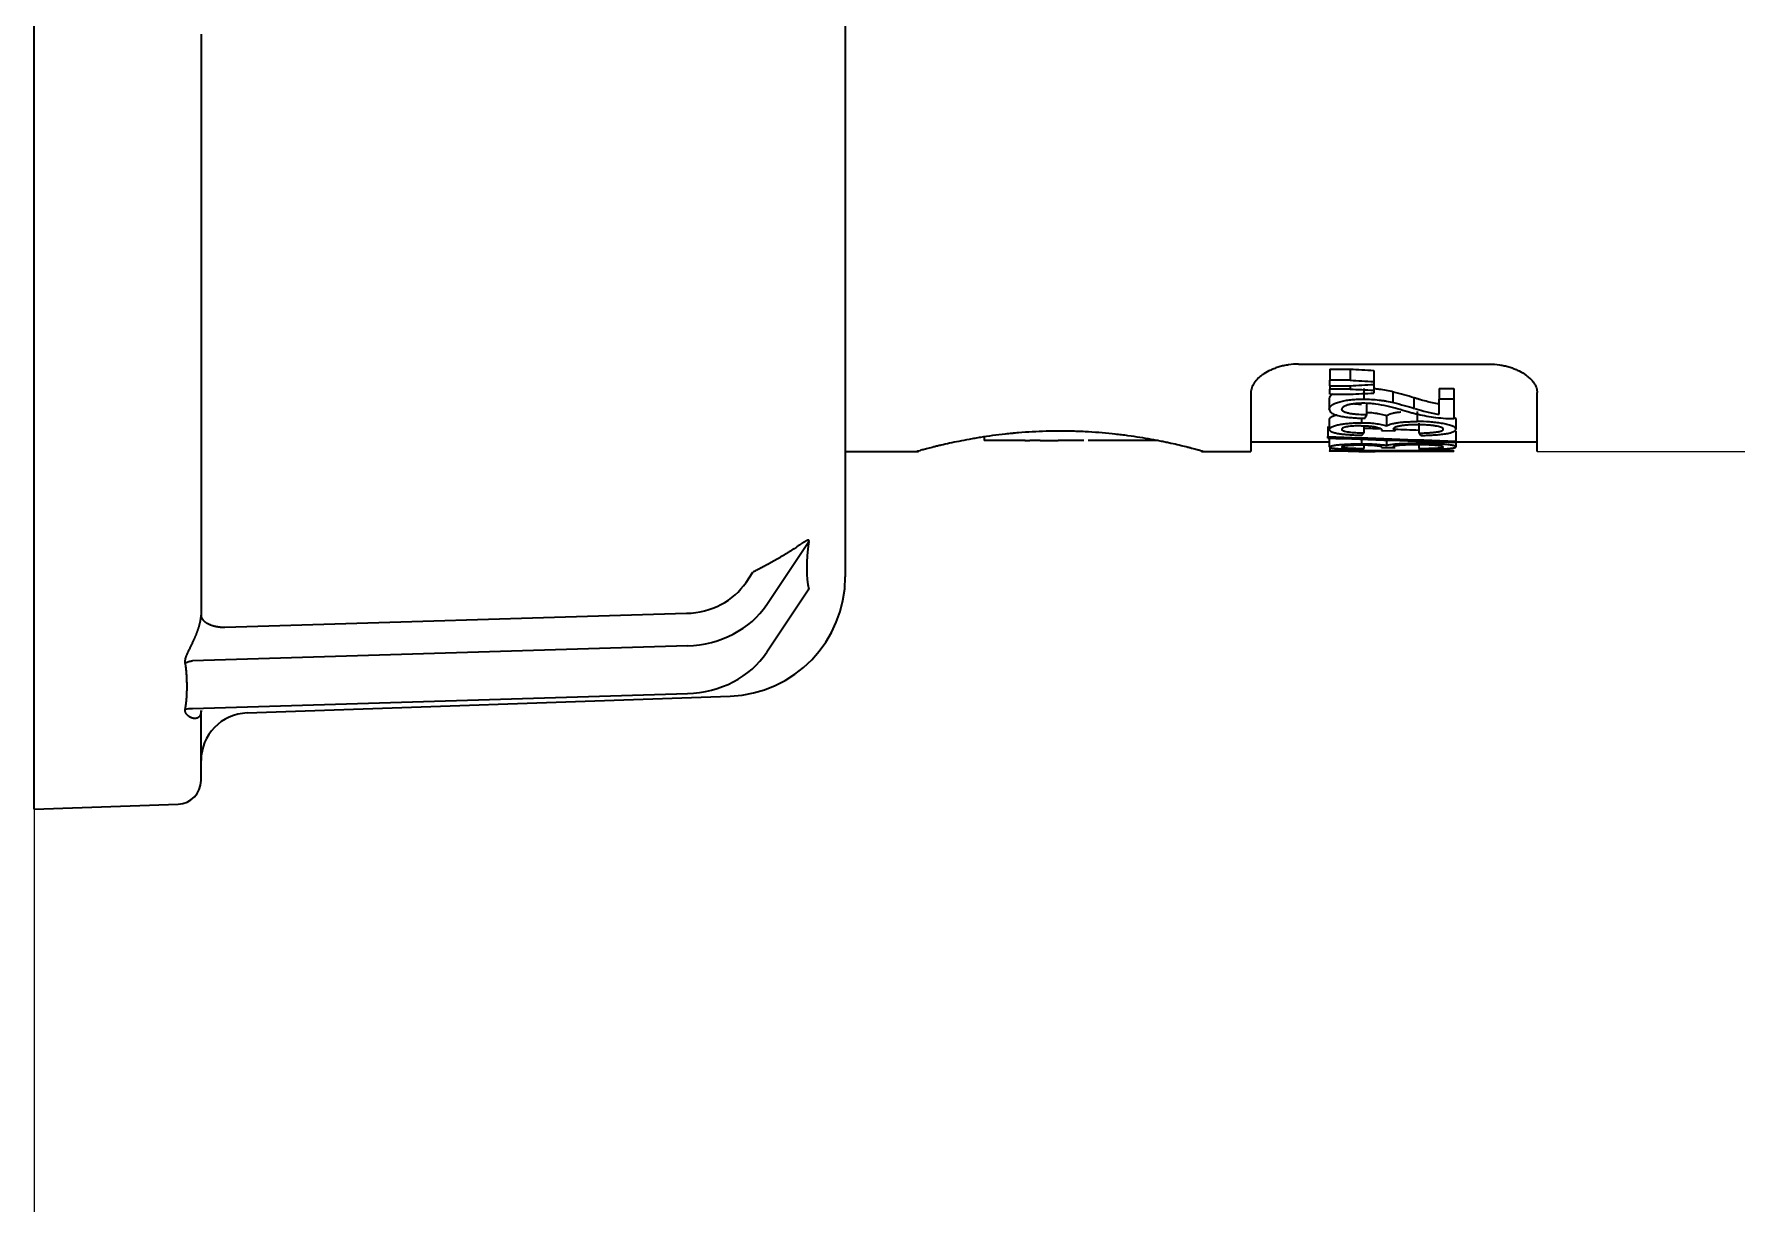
# Model space of a CAD drawing. Extents: x 6327 to 10269, y -393 to 3204.
# Drawn here: x 9429.32 to 9465.01, y 1323.5 to 1348.03 of the extents above; entities that cross this region are included whole.
import ezdxf

# ---------------------------------------------------------------- set-up
doc = ezdxf.new("R2010")
doc.units = 0
doc.header["$LTSCALE"] = 5
doc.layers.get('0').update_dxf_attribs({"linetype": 'CONTINUOUS', "lineweight": 0})
doc.layers.add('1', color=7, linetype='CONTINUOUS', true_color=0xffffff)

msp = doc.modelspace()

# ---------------------------------------------------------------- linework, layer by layer
at = {"color": 4}
msp.add_line((9429.323, 1400.026), (9429.323, 1300.026), dxfattribs=at)
msp.add_line((9460.823, 1339.276), (9476.723, 1339.276))
at = {"layer": '1', "color": 7, "linetype": 'Continuous', "lineweight": 35}
for p, q in [((9429.323, 1331.776), (9429.323, 1368.276)), ((9446.323, 1363.406), (9446.323, 1336.647)), ((9432.823, 1348.026), (9432.823, 1335.844)), ((9455.823, 1341.106), (9459.823, 1341.106)), ((9456.475, 1341.003), (9456.475, 1340.77)), ((9456.475, 1341.003), (9456.901, 1341.003)), ((9456.901, 1340.77), (9456.475, 1340.77)), ((9456.475, 1340.653), (9456.475, 1340.77)), ((9456.901, 1341.003), (9456.901, 1340.77)), ((9457.397, 1340.975), (9457.397, 1340.742)), ((9457.397, 1340.742), (9457.397, 1340.681)), ((9454.823, 1340.51), (9454.823, 1339.276)), ((9456.465, 1340.382), (9456.465, 1340.163)), ((9456.475, 1340.653), (9456.475, 1340.584)), ((9456.475, 1340.653), (9456.901, 1340.653)), ((9456.475, 1340.476), (9456.475, 1340.584)), ((9456.901, 1340.584), (9456.475, 1340.584)), ((9456.475, 1340.476), (9456.901, 1340.476)), ((9456.901, 1340.653), (9456.901, 1340.584)), ((9457.397, 1340.681), (9457.397, 1340.559)), ((9457.397, 1340.559), (9457.397, 1340.501)), ((9457.808, 1340.299), (9457.808, 1340.521)), ((9458.235, 1340.398), (9458.235, 1340.175)), ((9458.768, 1340.598), (9458.768, 1340.375)), ((9458.768, 1340.598), (9459.075, 1340.598)), ((9459.075, 1340.375), (9458.768, 1340.375)), ((9458.768, 1340.056), (9458.768, 1340.375)), ((9459.075, 1340.598), (9459.075, 1340.375)), ((9459.075, 1340.375), (9459.075, 1339.959)), ((9460.823, 1339.276), (9460.823, 1340.51)), ((9457.25, 1340.043), (9457.25, 1340.259)), ((9457.667, 1340.021), (9457.667, 1339.81)), ((9458.306, 1340.115), (9458.306, 1339.903)), ((9456.432, 1339.796), (9456.432, 1339.59)), ((9456.465, 1339.948), (9456.465, 1339.739)), ((9457.142, 1339.976), (9457.142, 1339.878)), ((9457.197, 1339.663), (9457.197, 1339.812)), ((9457.563, 1339.714), (9457.843, 1339.708)), ((9457.843, 1339.708), (9457.843, 1339.76)), ((9458.344, 1339.866), (9458.344, 1339.659)), ((9459.098, 1339.988), (9459.119, 1339.95)), ((9459.119, 1339.95), (9459.119, 1339.74)), ((9459.119, 1339.699), (9459.119, 1339.495)), ((9449.23, 1339.574), (9449.23, 1339.506)), ((9449.582, 1339.506), (9449.23, 1339.506)), ((9450.089, 1339.506), (9450.189, 1339.506)), ((9450.211, 1339.506), (9450.189, 1339.506)), ((9450.406, 1339.506), (9450.211, 1339.506)), ((9450.406, 1339.506), (9450.781, 1339.506)), ((9450.913, 1339.506), (9450.781, 1339.506)), ((9451.206, 1339.506), (9450.913, 1339.506)), ((9451.324, 1339.506), (9451.206, 1339.506)), ((9454.823, 1339.476), (9456.465, 1339.476)), ((9456.432, 1339.556), (9456.432, 1339.59)), ((9456.465, 1339.554), (9456.465, 1339.371)), ((9456.475, 1339.364), (9456.475, 1339.288)), ((9457.142, 1339.53), (9457.142, 1339.436)), ((9457.197, 1339.339), (9457.197, 1339.404)), ((9457.563, 1339.36), (9457.843, 1339.357)), ((9457.667, 1339.512), (9457.667, 1339.404)), ((9458.306, 1339.491), (9458.306, 1339.449)), ((9458.344, 1339.401), (9458.344, 1339.337)), ((9459.119, 1339.466), (9459.119, 1339.495)), ((9459.119, 1339.476), (9460.823, 1339.476)), ((9459.119, 1339.466), (9459.119, 1339.371)), ((9446.323, 1339.276), (9447.857, 1339.276)), ((9453.788, 1339.276), (9454.823, 1339.276)), ((9456.475, 1339.283), (9456.475, 1339.288)), ((9459.075, 1339.288), (9456.475, 1339.288)), ((9457.042, 1339.281), (9459.075, 1339.281)), ((9457.084, 1339.276), (9457.396, 1339.276)), ((9457.426, 1339.276), (9457.426, 1339.281)), ((9459.075, 1339.288), (9459.075, 1339.281)), ((9444.677, 1336.065), (9445.561, 1337.391)), ((9444.244, 1336.532), (9444.386, 1336.744)), ((9445.561, 1336.391), (9444.677, 1335.065)), ((9433.323, 1335.59), (9442.997, 1335.883)), ((9443.015, 1335.2), (9432.645, 1334.887)), ((9432.645, 1333.887), (9443.015, 1334.2)), ((9433.788, 1333.795), (9443.91, 1334.148)), ((9432.823, 1332.381), (9432.823, 1333.844)), ((9429.323, 1331.776), (9432.34, 1331.881))]:
    msp.add_line(p, q, dxfattribs=at)
for centre, radius, start, end in [((9443.823, 1336.647), 2.5, 272, 0), ((9433.823, 1332.795), 1, 92, 180), ((9432.323, 1332.381), 0.5, 272, 0)]:
    msp.add_arc(centre, radius, start, end, dxfattribs=at)
for centre, major_axis, ratio, start_param, end_param in [((9498.887, 2069.396), (0, -729.612), 0.995424, 6.225343, 6.226026), ((9499.439, 2097.796), (0, 758.231), 0.995424, 3.085204, 3.085861), ((9416.944, 2059.353), (0, 719.822), 0.995037, 3.197409, 3.198101), ((9500.262, 2213.97), (0, 874.471), 0.995795, 3.091778, 3.092348), ((9418.012, 2100.703), (0, 761.232), 0.995037, 3.192957, 3.193612), ((9456.524, 1350.317), (0, 11.038), 0.179816, 3.497773, 3.515945), ((9456.281, 1351.033), (0, 11.755), 0.306694, 3.381996, 3.398443), ((9472.109, 1745.404), (0, -405.918), 0.987887, 6.245989, 6.246903), ((9472.109, 1745.404), (0, -405.918), 0.987887, 6.247601, 6.248852), ((9459.005, 1350.555), (0, -11.278), 0.22723, 6.022337, 6.039108), ((9472.137, 1754.094), (0, 414.809), 0.987887, 3.103258, 3.10982), ((9471.34, 1757.779), (0, -418.495), 0.987887, 6.247118, 6.253621), ((9456.822, 1351.125), (0, 11.849), 0.306694, 3.228942, 3.244828), ((9458.611, 1350.603), (0, -11.327), 0.22723, 6.179204, 6.195448), ((9448.265, 1340.947), (-2.46, -4.919), 0.25, 5.6367, 6.002375), ((9442.945, 1337.181), (-1.5, 0), 0.866025, 1.605703, 2.617994), ((9442.945, 1336.931), (-2, 0), 0.866025, 1.605703, 2.617994), ((9442.945, 1335.931), (2, 0), 0.866025, 4.747296, 5.759587)]:
    msp.add_ellipse(centre, major_axis=major_axis, ratio=ratio, start_param=start_param, end_param=end_param, dxfattribs=at)
for points, knots in [([(9455.823, 1341.106), (9455.751, 1341.106), (9455.681, 1341.101), (9455.596, 1341.089), (9455.579, 1341.086), (9455.545, 1341.08), (9455.528, 1341.077), (9455.479, 1341.066), (9455.447, 1341.058), (9455.384, 1341.039), (9455.354, 1341.029), (9455.31, 1341.013), (9455.296, 1341.007), (9455.268, 1340.995), (9455.254, 1340.989), (9455.186, 1340.958), (9455.137, 1340.931), (9455.082, 1340.894), (9455.071, 1340.887), (9455.051, 1340.872), (9455.04, 1340.864), (9455.011, 1340.841), (9454.993, 1340.825), (9454.943, 1340.777), (9454.915, 1340.744), (9454.88, 1340.694), (9454.87, 1340.677), (9454.853, 1340.643), (9454.846, 1340.626), (9454.829, 1340.576), (9454.823, 1340.543), (9454.823, 1340.51)], [0, 0, 0, 0, 0.125, 0.125, 0.15625, 0.15625, 0.1875, 0.1875, 0.25, 0.25, 0.3125, 0.3125, 0.34375, 0.34375, 0.375, 0.375, 0.5, 0.5, 0.53125, 0.53125, 0.5625, 0.5625, 0.625, 0.625, 0.75, 0.75, 0.8125, 0.8125, 0.875, 0.875, 1, 1, 1, 1]), ([(9459.823, 1341.106), (9459.894, 1341.106), (9459.964, 1341.101), (9460.05, 1341.089), (9460.067, 1341.086), (9460.101, 1341.08), (9460.117, 1341.077), (9460.167, 1341.066), (9460.199, 1341.058), (9460.262, 1341.039), (9460.292, 1341.029), (9460.336, 1341.013), (9460.35, 1341.007), (9460.378, 1340.995), (9460.392, 1340.989), (9460.46, 1340.958), (9460.508, 1340.931), (9460.564, 1340.894), (9460.574, 1340.887), (9460.595, 1340.872), (9460.605, 1340.864), (9460.635, 1340.841), (9460.653, 1340.825), (9460.703, 1340.777), (9460.731, 1340.744), (9460.765, 1340.694), (9460.775, 1340.677), (9460.793, 1340.643), (9460.8, 1340.626), (9460.817, 1340.576), (9460.823, 1340.543), (9460.823, 1340.51)], [0, 0, 0, 0, 0.125, 0.125, 0.15625, 0.15625, 0.1875, 0.1875, 0.25, 0.25, 0.3125, 0.3125, 0.34375, 0.34375, 0.375, 0.375, 0.5, 0.5, 0.53125, 0.53125, 0.5625, 0.5625, 0.625, 0.625, 0.75, 0.75, 0.8125, 0.8125, 0.875, 0.875, 1, 1, 1, 1]), ([(9456.533, 1340.477), (9456.522, 1340.47), (9456.513, 1340.463), (9456.501, 1340.452), (9456.496, 1340.448), (9456.489, 1340.44), (9456.486, 1340.435), (9456.471, 1340.415), (9456.465, 1340.398), (9456.465, 1340.382)], [0, 0, 0, 0, 0.238521, 0.238521, 0.365434, 0.365434, 0.492347, 0.492347, 1, 1, 1, 1]), ([(9456.465, 1340.163), (9456.465, 1340.18), (9456.471, 1340.196), (9456.486, 1340.216), (9456.489, 1340.22), (9456.497, 1340.228), (9456.509, 1340.239), (9456.524, 1340.25), (9456.541, 1340.261), (9456.547, 1340.264), (9456.56, 1340.271), (9456.566, 1340.275), (9456.587, 1340.284), (9456.601, 1340.29), (9456.632, 1340.302), (9456.648, 1340.307), (9456.681, 1340.317), (9456.699, 1340.322), (9456.752, 1340.335), (9456.789, 1340.342), (9456.846, 1340.351), (9456.865, 1340.354), (9456.904, 1340.359), (9456.924, 1340.361), (9456.984, 1340.367), (9457.024, 1340.369), (9457.105, 1340.373), (9457.146, 1340.374), (9457.187, 1340.374)], [0, 0, 0, 0, 0.125, 0.125, 0.15625, 0.15625, 0.1875, 0.25, 0.25, 0.28125, 0.28125, 0.3125, 0.3125, 0.375, 0.375, 0.4375, 0.4375, 0.5, 0.5, 0.625, 0.625, 0.6875, 0.6875, 0.75, 0.75, 0.875, 0.875, 1, 1, 1, 1]), ([(9457.187, 1340.374), (9457.242, 1340.374), (9457.296, 1340.372), (9457.403, 1340.365), (9457.457, 1340.361), (9457.535, 1340.351), (9457.561, 1340.348), (9457.613, 1340.34), (9457.639, 1340.336), (9457.715, 1340.322), (9457.764, 1340.311), (9457.811, 1340.3)], [0, 0, 0, 0, 0.25, 0.25, 0.5, 0.5, 0.625, 0.625, 0.75, 0.75, 1, 1, 1, 1]), ([(9457.811, 1340.521), (9457.763, 1340.533), (9457.666, 1340.554), (9457.564, 1340.57), (9457.485, 1340.58), (9457.459, 1340.583), (9457.42, 1340.587), (9457.409, 1340.588), (9457.397, 1340.589)], [0, 0, 0, 0, 0.368468, 0.736936, 0.736936, 0.921169, 0.921169, 1, 1, 1, 1]), ([(9458.767, 1340.271), (9458.673, 1340.287), (9458.582, 1340.306), (9458.451, 1340.338), (9458.386, 1340.356), (9458.324, 1340.374), (9458.283, 1340.387), (9458.263, 1340.394), (9458.243, 1340.401)], [0, 0, 0, 0, 0.5, 0.5, 0.75, 0.875, 0.875, 1, 1, 1, 1]), ([(9456.465, 1340.163), (9456.465, 1340.146), (9456.471, 1340.13), (9456.485, 1340.11), (9456.488, 1340.106), (9456.496, 1340.099), (9456.508, 1340.088), (9456.524, 1340.077), (9456.548, 1340.064), (9456.561, 1340.058), (9456.59, 1340.046), (9456.605, 1340.041), (9456.638, 1340.031), (9456.656, 1340.027), (9456.691, 1340.018), (9456.71, 1340.015), (9456.766, 1340.004), (9456.805, 1339.999), (9456.865, 1339.992), (9456.885, 1339.99), (9456.926, 1339.986), (9456.946, 1339.984), (9457.008, 1339.979), (9457.049, 1339.977), (9457.133, 1339.973), (9457.174, 1339.972), (9457.216, 1339.971)], [0, 0, 0, 0, 0.125, 0.125, 0.15625, 0.15625, 0.1875, 0.25, 0.25, 0.3125, 0.3125, 0.375, 0.375, 0.4375, 0.4375, 0.5, 0.5, 0.625, 0.625, 0.6875, 0.6875, 0.75, 0.75, 0.875, 0.875, 1, 1, 1, 1]), ([(9456.623, 1340.038), (9456.621, 1340.037), (9456.619, 1340.037), (9456.588, 1340.029), (9456.561, 1340.021), (9456.533, 1340.009), (9456.527, 1340.006), (9456.517, 1340.002), (9456.512, 1339.999), (9456.499, 1339.992), (9456.491, 1339.986), (9456.482, 1339.978), (9456.479, 1339.975), (9456.474, 1339.97), (9456.472, 1339.967), (9456.467, 1339.959), (9456.465, 1339.953), (9456.465, 1339.948)], [0, 0, 0, 0, 0.02172, 0.02172, 0.347813, 0.347813, 0.429337, 0.429337, 0.51086, 0.51086, 0.673907, 0.673907, 0.75543, 0.75543, 0.836953, 0.836953, 1, 1, 1, 1]), ([(9457.179, 1340.286), (9457.129, 1340.286), (9457.079, 1340.284), (9457.018, 1340.278), (9457.006, 1340.277), (9456.982, 1340.274), (9456.97, 1340.272), (9456.935, 1340.267), (9456.912, 1340.263), (9456.879, 1340.256), (9456.868, 1340.253), (9456.847, 1340.247), (9456.827, 1340.241), (9456.808, 1340.234), (9456.795, 1340.228), (9456.791, 1340.226), (9456.783, 1340.222), (9456.779, 1340.22), (9456.768, 1340.214), (9456.761, 1340.21), (9456.753, 1340.203), (9456.75, 1340.201), (9456.745, 1340.196), (9456.743, 1340.194), (9456.733, 1340.182), (9456.729, 1340.172), (9456.729, 1340.162)], [0, 0, 0, 0, 0.25, 0.25, 0.3125, 0.3125, 0.375, 0.375, 0.5, 0.5, 0.5625, 0.5625, 0.625, 0.6875, 0.6875, 0.71875, 0.71875, 0.75, 0.75, 0.8125, 0.8125, 0.84375, 0.84375, 0.875, 0.875, 1, 1, 1, 1]), ([(9457.25, 1340.043), (9457.194, 1340.043), (9457.138, 1340.045), (9457.056, 1340.049), (9457.029, 1340.052), (9456.988, 1340.056), (9456.975, 1340.057), (9456.948, 1340.061), (9456.935, 1340.062), (9456.909, 1340.067), (9456.896, 1340.069), (9456.872, 1340.074), (9456.86, 1340.077), (9456.825, 1340.086), (9456.804, 1340.093), (9456.781, 1340.103), (9456.777, 1340.105), (9456.769, 1340.11), (9456.757, 1340.116), (9456.748, 1340.124), (9456.741, 1340.132), (9456.739, 1340.134), (9456.735, 1340.14), (9456.731, 1340.148), (9456.729, 1340.156), (9456.729, 1340.162)], [0, 0, 0, 0, 0.25, 0.25, 0.375, 0.375, 0.4375, 0.4375, 0.5, 0.5, 0.5625, 0.5625, 0.625, 0.625, 0.75, 0.75, 0.78125, 0.78125, 0.8125, 0.875, 0.875, 0.90625, 0.90625, 0.9375, 1, 1, 1, 1]), ([(9457.141, 1340.261), (9457.122, 1340.261), (9457.103, 1340.262), (9457.056, 1340.265), (9457.029, 1340.267), (9456.993, 1340.271), (9456.985, 1340.272), (9456.977, 1340.273)], [0, 0, 0, 0, 0.349547, 0.349547, 0.850935, 0.850935, 1, 1, 1, 1]), ([(9458.112, 1340.108), (9458.041, 1340.128), (9457.97, 1340.147), (9457.862, 1340.177), (9457.825, 1340.186), (9457.751, 1340.205), (9457.714, 1340.214), (9457.6, 1340.241), (9457.522, 1340.256), (9457.417, 1340.27), (9457.396, 1340.273), (9457.353, 1340.277), (9457.332, 1340.279), (9457.267, 1340.284), (9457.223, 1340.286), (9457.179, 1340.286)], [0, 0, 0, 0, 0.25, 0.25, 0.375, 0.375, 0.5, 0.5, 0.75, 0.75, 0.8125, 0.8125, 0.875, 0.875, 1, 1, 1, 1]), ([(9457.667, 1340.021), (9457.633, 1340.032), (9457.596, 1340.043), (9457.536, 1340.056), (9457.515, 1340.06), (9457.482, 1340.066), (9457.471, 1340.068), (9457.449, 1340.071), (9457.438, 1340.073), (9457.382, 1340.08), (9457.335, 1340.085), (9457.274, 1340.088), (9457.262, 1340.089), (9457.25, 1340.089)], [0, 0, 0, 0, 0.308126, 0.308126, 0.462189, 0.462189, 0.539221, 0.539221, 0.616252, 0.616252, 0.924378, 0.924378, 1, 1, 1, 1]), ([(9457.963, 1340.099), (9457.96, 1340.099), (9457.925, 1340.095), (9457.864, 1340.087), (9457.792, 1340.072), (9457.736, 1340.056), (9457.694, 1340.039), (9457.675, 1340.027), (9457.667, 1340.021)], [0, 0, 0, 0, 0.015873, 0.213686, 0.411498, 0.609311, 0.807124, 1, 1, 1, 1]), ([(9458.853, 1339.966), (9458.785, 1339.973), (9458.718, 1339.98), (9458.588, 1339.998), (9458.461, 1340.019), (9458.341, 1340.045), (9458.252, 1340.067), (9458.223, 1340.074), (9458.167, 1340.09), (9458.139, 1340.099), (9458.112, 1340.107)], [0, 0, 0, 0, 0.25, 0.25, 0.5, 0.75, 0.75, 0.875, 0.875, 1, 1, 1, 1]), ([(9458.267, 1340.174), (9458.344, 1340.149), (9458.424, 1340.127), (9458.591, 1340.087), (9458.677, 1340.07), (9458.767, 1340.055)], [0, 0, 0, 0, 0.5, 0.5, 1, 1, 1, 1]), ([(9450.829, 1339.703), (9450.729, 1339.703), (9450.63, 1339.702), (9450.434, 1339.696), (9450.24, 1339.688), (9450.049, 1339.675), (9449.931, 1339.665), (9449.908, 1339.663), (9449.861, 1339.658), (9449.837, 1339.656), (9449.767, 1339.649), (9449.721, 1339.645), (9449.585, 1339.63), (9449.408, 1339.608), (9449.241, 1339.583), (9449.118, 1339.564), (9449.078, 1339.557), (9449.019, 1339.547), (9448.999, 1339.543), (9448.96, 1339.537), (9448.864, 1339.519), (9448.701, 1339.488), (9448.505, 1339.447), (9448.388, 1339.42), (9448.319, 1339.404), (9448.306, 1339.401), (9448.279, 1339.394), (9448.24, 1339.385), (9448.204, 1339.376), (9448.134, 1339.359), (9448.05, 1339.338), (9447.984, 1339.32), (9447.94, 1339.308), (9447.927, 1339.305), (9447.909, 1339.3), (9447.903, 1339.298), (9447.892, 1339.295), (9447.866, 1339.288), (9447.833, 1339.279), (9447.823, 1339.276), (9447.823, 1339.276), (9447.823, 1339.276), (9447.823, 1339.276)], [0, 0, 0, 0, 0.062469, 0.062469, 0.124939, 0.187408, 0.187408, 0.203026, 0.203026, 0.218643, 0.218643, 0.249878, 0.249878, 0.312347, 0.374817, 0.374817, 0.406051, 0.406051, 0.421669, 0.421669, 0.437286, 0.499756, 0.562225, 0.624694, 0.624694, 0.640312, 0.640312, 0.655929, 0.687164, 0.687164, 0.749633, 0.812103, 0.812103, 0.843338, 0.843338, 0.858955, 0.858955, 0.874572, 0.937042, 0.999511, 0.999511, 1, 1, 1, 1]), ([(9453.823, 1339.276), (9453.823, 1339.276), (9453.818, 1339.277), (9453.799, 1339.283), (9453.785, 1339.287), (9453.747, 1339.297), (9453.699, 1339.31), (9453.633, 1339.328), (9453.586, 1339.34), (9453.576, 1339.342), (9453.556, 1339.347), (9453.546, 1339.35), (9453.515, 1339.358), (9453.493, 1339.364), (9453.423, 1339.381), (9453.323, 1339.405), (9453.207, 1339.432), (9453.114, 1339.452), (9453.083, 1339.459), (9453.033, 1339.469), (9453.016, 1339.473), (9452.983, 1339.48), (9452.897, 1339.497), (9452.735, 1339.528), (9452.501, 1339.569), (9452.334, 1339.594), (9452.225, 1339.608), (9452.203, 1339.611), (9452.159, 1339.617), (9452.093, 1339.626), (9452.026, 1339.633), (9451.89, 1339.649), (9451.707, 1339.667), (9451.517, 1339.68), (9451.372, 1339.689), (9451.323, 1339.691), (9451.25, 1339.694), (9451.225, 1339.695), (9451.176, 1339.697), (9451.052, 1339.701), (9450.928, 1339.703), (9450.829, 1339.703)], [0, 0, 0, 0, 0.0608, 0.0608, 0.123414, 0.123414, 0.186027, 0.24864, 0.24864, 0.264293, 0.264293, 0.279947, 0.279947, 0.311253, 0.311253, 0.373867, 0.43648, 0.43648, 0.467787, 0.467787, 0.48344, 0.48344, 0.499093, 0.561707, 0.62432, 0.686933, 0.686933, 0.702587, 0.702587, 0.71824, 0.749547, 0.749547, 0.81216, 0.874773, 0.874773, 0.90608, 0.90608, 0.921733, 0.921733, 0.937387, 1, 1, 1, 1]), ([(9456.465, 1339.739), (9456.465, 1339.75), (9456.472, 1339.76), (9456.497, 1339.782), (9456.516, 1339.792), (9456.561, 1339.81), (9456.588, 1339.818), (9456.631, 1339.829), (9456.646, 1339.833), (9456.678, 1339.839), (9456.694, 1339.842), (9456.742, 1339.851), (9456.776, 1339.856), (9456.846, 1339.864), (9456.882, 1339.867), (9456.955, 1339.872), (9456.991, 1339.874), (9457.065, 1339.877), (9457.102, 1339.878), (9457.139, 1339.878)], [0, 0, 0, 0, 0.125, 0.125, 0.25, 0.25, 0.375, 0.375, 0.4375, 0.4375, 0.5, 0.5, 0.625, 0.625, 0.75, 0.75, 0.875, 0.875, 1, 1, 1, 1]), ([(9456.465, 1339.739), (9456.465, 1339.728), (9456.471, 1339.717), (9456.487, 1339.705), (9456.491, 1339.703), (9456.498, 1339.698), (9456.511, 1339.691), (9456.527, 1339.685), (9456.544, 1339.679), (9456.55, 1339.677), (9456.563, 1339.673), (9456.582, 1339.668), (9456.603, 1339.663), (9456.633, 1339.657), (9456.648, 1339.654), (9456.68, 1339.649), (9456.696, 1339.647), (9456.746, 1339.64), (9456.78, 1339.637), (9456.849, 1339.63), (9456.884, 1339.628), (9456.956, 1339.623), (9456.993, 1339.621), (9457.066, 1339.618), (9457.102, 1339.617), (9457.139, 1339.616)], [0, 0, 0, 0, 0.125, 0.125, 0.15625, 0.15625, 0.1875, 0.25, 0.25, 0.28125, 0.28125, 0.3125, 0.375, 0.375, 0.4375, 0.4375, 0.5, 0.5, 0.625, 0.625, 0.75, 0.75, 0.875, 0.875, 1, 1, 1, 1]), ([(9457.133, 1339.815), (9457.089, 1339.815), (9457.046, 1339.814), (9456.982, 1339.81), (9456.961, 1339.809), (9456.919, 1339.805), (9456.898, 1339.802), (9456.868, 1339.798), (9456.859, 1339.796), (9456.839, 1339.793), (9456.83, 1339.791), (9456.803, 1339.785), (9456.787, 1339.781), (9456.769, 1339.775), (9456.766, 1339.773), (9456.76, 1339.771), (9456.756, 1339.769), (9456.748, 1339.765), (9456.743, 1339.762), (9456.737, 1339.757), (9456.735, 1339.756), (9456.732, 1339.753), (9456.731, 1339.751), (9456.728, 1339.746), (9456.727, 1339.743), (9456.727, 1339.74)], [0, 0, 0, 0, 0.25, 0.25, 0.375, 0.375, 0.5, 0.5, 0.5625, 0.5625, 0.625, 0.625, 0.75, 0.75, 0.78125, 0.78125, 0.8125, 0.8125, 0.875, 0.875, 0.90625, 0.90625, 0.9375, 0.9375, 1, 1, 1, 1]), ([(9456.727, 1339.74), (9456.727, 1339.733), (9456.732, 1339.726), (9456.746, 1339.716), (9456.752, 1339.713), (9456.766, 1339.707), (9456.774, 1339.704), (9456.8, 1339.697), (9456.82, 1339.693), (9456.851, 1339.687), (9456.862, 1339.686), (9456.885, 1339.683), (9456.896, 1339.681), (9456.93, 1339.677), (9456.954, 1339.675), (9457.001, 1339.672), (9457.025, 1339.67), (9457.098, 1339.666), (9457.147, 1339.665), (9457.197, 1339.663)], [0, 0, 0, 0, 0.125, 0.125, 0.1875, 0.1875, 0.25, 0.25, 0.375, 0.375, 0.4375, 0.4375, 0.5, 0.5, 0.625, 0.625, 0.75, 0.75, 1, 1, 1, 1]), ([(9457.133, 1339.815), (9457.183, 1339.815), (9457.232, 1339.814), (9457.305, 1339.809), (9457.328, 1339.807), (9457.364, 1339.803), (9457.375, 1339.801), (9457.398, 1339.798), (9457.42, 1339.794), (9457.441, 1339.79), (9457.461, 1339.785), (9457.47, 1339.783), (9457.498, 1339.775), (9457.513, 1339.769), (9457.53, 1339.762), (9457.533, 1339.76), (9457.539, 1339.757), (9457.547, 1339.752), (9457.558, 1339.743), (9457.563, 1339.736), (9457.566, 1339.729), (9457.567, 1339.725), (9457.567, 1339.722)], [0, 0, 0, 0, 0.25, 0.25, 0.375, 0.375, 0.4375, 0.4375, 0.5, 0.5625, 0.5625, 0.625, 0.625, 0.75, 0.75, 0.78125, 0.78125, 0.8125, 0.875, 0.9375, 0.9375, 1, 1, 1, 1]), ([(9457.139, 1339.877), (9457.188, 1339.879), (9457.237, 1339.878), (9457.309, 1339.874), (9457.333, 1339.872), (9457.38, 1339.868), (9457.404, 1339.866), (9457.471, 1339.857), (9457.514, 1339.849), (9457.596, 1339.831), (9457.633, 1339.821), (9457.667, 1339.81)], [0, 0, 0, 0, 0.25, 0.25, 0.375, 0.375, 0.5, 0.5, 0.75, 0.75, 1, 1, 1, 1]), ([(9457.563, 1339.714), (9457.564, 1339.715), (9457.565, 1339.716), (9457.567, 1339.719), (9457.567, 1339.721), (9457.568, 1339.722)], [0, 0, 0, 0, 0.5, 0.5, 1, 1, 1, 1]), ([(9457.667, 1339.81), (9457.675, 1339.816), (9457.694, 1339.828), (9457.736, 1339.845), (9457.792, 1339.861), (9457.865, 1339.875), (9457.953, 1339.887), (9458.056, 1339.896), (9458.173, 1339.901), (9458.26, 1339.903), (9458.306, 1339.903)], [0, 0, 0, 0, 0.122262, 0.247653, 0.373044, 0.498435, 0.623827, 0.749218, 0.874609, 1, 1, 1, 1]), ([(9458.312, 1339.837), (9458.258, 1339.837), (9458.205, 1339.835), (9458.126, 1339.831), (9458.1, 1339.829), (9458.061, 1339.826), (9458.048, 1339.824), (9458.023, 1339.821), (9458.01, 1339.82), (9457.973, 1339.814), (9457.95, 1339.81), (9457.916, 1339.803), (9457.905, 1339.801), (9457.885, 1339.795), (9457.875, 1339.792), (9457.857, 1339.786), (9457.849, 1339.783), (9457.834, 1339.776), (9457.828, 1339.772), (9457.817, 1339.765), (9457.813, 1339.761), (9457.81, 1339.755), (9457.809, 1339.753), (9457.807, 1339.749), (9457.807, 1339.747), (9457.807, 1339.745)], [0, 0, 0, 0, 0.25, 0.25, 0.375, 0.375, 0.4375, 0.4375, 0.5, 0.5, 0.625, 0.625, 0.6875, 0.6875, 0.75, 0.75, 0.8125, 0.8125, 0.875, 0.875, 0.9375, 0.9375, 0.96875, 0.96875, 1, 1, 1, 1]), ([(9457.807, 1339.745), (9457.809, 1339.738), (9457.812, 1339.732), (9457.824, 1339.72), (9457.832, 1339.714), (9457.843, 1339.708)], [0, 0, 0, 0, 0.5, 0.5, 1, 1, 1, 1]), ([(9459.119, 1339.74), (9459.119, 1339.747), (9459.116, 1339.757), (9459.109, 1339.766), (9459.104, 1339.773), (9459.1, 1339.776), (9459.089, 1339.786), (9459.079, 1339.792), (9459.062, 1339.8), (9459.056, 1339.803), (9459.044, 1339.809), (9459.037, 1339.812), (9459.015, 1339.82), (9459, 1339.825), (9458.968, 1339.834), (9458.95, 1339.839), (9458.915, 1339.847), (9458.896, 1339.851), (9458.859, 1339.859), (9458.839, 1339.862), (9458.78, 1339.872), (9458.74, 1339.878), (9458.677, 1339.885), (9458.656, 1339.887), (9458.613, 1339.891), (9458.591, 1339.893), (9458.483, 1339.9), (9458.395, 1339.903), (9458.306, 1339.903)], [0, 0, 0, 0, 0.0625, 0.09375, 0.09375, 0.125, 0.125, 0.1875, 0.1875, 0.21875, 0.21875, 0.25, 0.25, 0.3125, 0.3125, 0.375, 0.375, 0.4375, 0.4375, 0.5, 0.5, 0.625, 0.625, 0.6875, 0.6875, 0.75, 0.75, 1, 1, 1, 1]), ([(9458.344, 1339.659), (9458.397, 1339.66), (9458.45, 1339.662), (9458.528, 1339.667), (9458.554, 1339.668), (9458.605, 1339.672), (9458.631, 1339.675), (9458.681, 1339.68), (9458.705, 1339.683), (9458.74, 1339.689), (9458.751, 1339.691), (9458.773, 1339.695), (9458.783, 1339.697), (9458.803, 1339.703), (9458.811, 1339.705), (9458.823, 1339.71), (9458.827, 1339.712), (9458.834, 1339.715), (9458.837, 1339.717), (9458.845, 1339.722), (9458.849, 1339.725), (9458.854, 1339.733), (9458.855, 1339.737), (9458.855, 1339.741)], [0, 0, 0, 0, 0.25, 0.25, 0.375, 0.375, 0.5, 0.5, 0.625, 0.625, 0.6875, 0.6875, 0.75, 0.75, 0.8125, 0.8125, 0.84375, 0.84375, 0.875, 0.875, 0.9375, 0.9375, 1, 1, 1, 1]), ([(9458.386, 1339.611), (9458.426, 1339.612), (9458.465, 1339.613), (9458.544, 1339.615), (9458.583, 1339.617), (9458.66, 1339.622), (9458.698, 1339.624), (9458.755, 1339.629), (9458.774, 1339.631), (9458.811, 1339.635), (9458.829, 1339.637), (9458.883, 1339.644), (9458.917, 1339.649), (9458.965, 1339.659), (9458.981, 1339.662), (9459.003, 1339.668), (9459.01, 1339.67), (9459.024, 1339.674), (9459.031, 1339.676), (9459.05, 1339.682), (9459.061, 1339.687), (9459.077, 1339.694), (9459.081, 1339.696), (9459.09, 1339.701), (9459.102, 1339.709), (9459.11, 1339.717), (9459.115, 1339.726), (9459.117, 1339.729), (9459.118, 1339.734), (9459.119, 1339.737), (9459.119, 1339.74)], [0, 0, 0, 0, 0.125, 0.125, 0.25, 0.25, 0.375, 0.375, 0.4375, 0.4375, 0.5, 0.5, 0.625, 0.625, 0.6875, 0.6875, 0.71875, 0.71875, 0.75, 0.75, 0.8125, 0.8125, 0.84375, 0.84375, 0.875, 0.9375, 0.9375, 0.96875, 0.96875, 1, 1, 1, 1]), ([(9451.879, 1339.506), (9451.759, 1339.506), (9451.549, 1339.506), (9451.426, 1339.506), (9451.415, 1339.506), (9451.416, 1339.506)], [0, 0, 0, 0, 0.445135, 0.890269, 1, 1, 1, 1]), ([(9456.465, 1339.371), (9456.465, 1339.373), (9456.467, 1339.376), (9456.472, 1339.379), (9456.474, 1339.381), (9456.479, 1339.383), (9456.482, 1339.384), (9456.492, 1339.388), (9456.5, 1339.39), (9456.514, 1339.394), (9456.519, 1339.395), (9456.53, 1339.397), (9456.535, 1339.398), (9456.564, 1339.404), (9456.591, 1339.408), (9456.635, 1339.413), (9456.651, 1339.415), (9456.682, 1339.418), (9456.698, 1339.419), (9456.747, 1339.423), (9456.78, 1339.426), (9456.832, 1339.429), (9456.85, 1339.43), (9456.885, 1339.431), (9456.903, 1339.432), (9456.957, 1339.434), (9456.993, 1339.435), (9457.066, 1339.436), (9457.102, 1339.436), (9457.139, 1339.436)], [0, 0, 0, 0, 0.0625, 0.0625, 0.09375, 0.09375, 0.125, 0.125, 0.1875, 0.1875, 0.21875, 0.21875, 0.25, 0.25, 0.375, 0.375, 0.4375, 0.4375, 0.5, 0.5, 0.625, 0.625, 0.6875, 0.6875, 0.75, 0.75, 0.875, 0.875, 1, 1, 1, 1]), ([(9456.465, 1339.371), (9456.465, 1339.366), (9456.472, 1339.361), (9456.488, 1339.356), (9456.492, 1339.355), (9456.5, 1339.353), (9456.513, 1339.35), (9456.529, 1339.347), (9456.546, 1339.345), (9456.553, 1339.344), (9456.565, 1339.343), (9456.572, 1339.342), (9456.592, 1339.34), (9456.607, 1339.339), (9456.636, 1339.336), (9456.652, 1339.335), (9456.683, 1339.333), (9456.7, 1339.333), (9456.749, 1339.33), (9456.783, 1339.329), (9456.852, 1339.327), (9456.887, 1339.326), (9456.958, 1339.324), (9456.994, 1339.323), (9457.066, 1339.322), (9457.103, 1339.322), (9457.139, 1339.321)], [0, 0, 0, 0, 0.125, 0.125, 0.15625, 0.15625, 0.1875, 0.25, 0.25, 0.28125, 0.28125, 0.3125, 0.3125, 0.375, 0.375, 0.4375, 0.4375, 0.5, 0.5, 0.625, 0.625, 0.75, 0.75, 0.875, 0.875, 1, 1, 1, 1]), ([(9457.133, 1339.406), (9457.09, 1339.406), (9457.047, 1339.405), (9456.984, 1339.404), (9456.963, 1339.403), (9456.932, 1339.401), (9456.921, 1339.401), (9456.901, 1339.4), (9456.891, 1339.399), (9456.861, 1339.397), (9456.842, 1339.396), (9456.815, 1339.393), (9456.806, 1339.392), (9456.79, 1339.39), (9456.782, 1339.389), (9456.767, 1339.387), (9456.761, 1339.385), (9456.749, 1339.383), (9456.744, 1339.381), (9456.735, 1339.379), (9456.732, 1339.377), (9456.728, 1339.374), (9456.727, 1339.373), (9456.727, 1339.371)], [0, 0, 0, 0, 0.25, 0.25, 0.375, 0.375, 0.4375, 0.4375, 0.5, 0.5, 0.625, 0.625, 0.6875, 0.6875, 0.75, 0.75, 0.8125, 0.8125, 0.875, 0.875, 0.9375, 0.9375, 1, 1, 1, 1]), ([(9456.727, 1339.371), (9456.727, 1339.37), (9456.728, 1339.368), (9456.732, 1339.366), (9456.734, 1339.365), (9456.737, 1339.363), (9456.74, 1339.363), (9456.747, 1339.361), (9456.753, 1339.359), (9456.764, 1339.357), (9456.768, 1339.357), (9456.776, 1339.356), (9456.789, 1339.354), (9456.803, 1339.353), (9456.823, 1339.351), (9456.833, 1339.35), (9456.865, 1339.348), (9456.887, 1339.347), (9456.933, 1339.345), (9456.956, 1339.344), (9457.003, 1339.342), (9457.027, 1339.342), (9457.099, 1339.34), (9457.148, 1339.34), (9457.197, 1339.339)], [0, 0, 0, 0, 0.0625, 0.0625, 0.09375, 0.09375, 0.125, 0.125, 0.1875, 0.1875, 0.21875, 0.21875, 0.25, 0.3125, 0.3125, 0.375, 0.375, 0.5, 0.5, 0.625, 0.625, 0.75, 0.75, 1, 1, 1, 1]), ([(9457.567, 1339.363), (9457.567, 1339.366), (9457.564, 1339.37), (9457.555, 1339.374), (9457.553, 1339.374), (9457.549, 1339.376), (9457.541, 1339.378), (9457.532, 1339.38), (9457.519, 1339.383), (9457.511, 1339.385), (9457.495, 1339.387), (9457.486, 1339.389), (9457.468, 1339.391), (9457.458, 1339.392), (9457.438, 1339.394), (9457.428, 1339.395), (9457.396, 1339.398), (9457.373, 1339.399), (9457.339, 1339.401), (9457.327, 1339.402), (9457.303, 1339.403), (9457.291, 1339.403), (9457.231, 1339.405), (9457.182, 1339.406), (9457.133, 1339.406)], [0, 0, 0, 0, 0.125, 0.125, 0.15625, 0.15625, 0.1875, 0.25, 0.25, 0.3125, 0.3125, 0.375, 0.375, 0.4375, 0.4375, 0.5, 0.5, 0.625, 0.625, 0.6875, 0.6875, 0.75, 0.75, 1, 1, 1, 1]), ([(9457.139, 1339.436), (9457.188, 1339.437), (9457.236, 1339.436), (9457.308, 1339.435), (9457.332, 1339.434), (9457.367, 1339.432), (9457.379, 1339.432), (9457.402, 1339.43), (9457.413, 1339.43), (9457.47, 1339.426), (9457.513, 1339.422), (9457.564, 1339.417), (9457.574, 1339.416), (9457.594, 1339.414), (9457.623, 1339.41), (9457.65, 1339.406), (9457.667, 1339.404)], [0, 0, 0, 0, 0.25, 0.25, 0.375, 0.375, 0.4375, 0.4375, 0.5, 0.5, 0.75, 0.75, 0.8125, 0.8125, 0.875, 1, 1, 1, 1]), ([(9457.667, 1339.404), (9457.675, 1339.406), (9457.694, 1339.412), (9457.736, 1339.42), (9457.794, 1339.428), (9457.867, 1339.435), (9457.955, 1339.441), (9458.057, 1339.445), (9458.173, 1339.448), (9458.261, 1339.449), (9458.306, 1339.449)], [0, 0, 0, 0, 0.122256, 0.247648, 0.37304, 0.498432, 0.623824, 0.749216, 0.874608, 1, 1, 1, 1]), ([(9458.312, 1339.416), (9458.259, 1339.416), (9458.206, 1339.416), (9458.128, 1339.414), (9458.102, 1339.413), (9458.064, 1339.411), (9458.051, 1339.41), (9458.026, 1339.409), (9458.013, 1339.408), (9457.976, 1339.406), (9457.953, 1339.404), (9457.919, 1339.401), (9457.908, 1339.399), (9457.887, 1339.397), (9457.877, 1339.395), (9457.859, 1339.393), (9457.85, 1339.391), (9457.839, 1339.389), (9457.835, 1339.388), (9457.829, 1339.386), (9457.826, 1339.385), (9457.818, 1339.383), (9457.814, 1339.381), (9457.81, 1339.378), (9457.809, 1339.377), (9457.807, 1339.375), (9457.807, 1339.374), (9457.807, 1339.373)], [0, 0, 0, 0, 0.25, 0.25, 0.375, 0.375, 0.4375, 0.4375, 0.5, 0.5, 0.625, 0.625, 0.6875, 0.6875, 0.75, 0.75, 0.8125, 0.8125, 0.84375, 0.84375, 0.875, 0.875, 0.9375, 0.9375, 0.96875, 0.96875, 1, 1, 1, 1]), ([(9457.807, 1339.373), (9457.809, 1339.371), (9457.812, 1339.368), (9457.821, 1339.364), (9457.825, 1339.362), (9457.833, 1339.36), (9457.838, 1339.359), (9457.843, 1339.357)], [0, 0, 0, 0, 0.5, 0.5, 0.75, 0.75, 1, 1, 1, 1]), ([(9459.119, 1339.371), (9459.119, 1339.374), (9459.116, 1339.379), (9459.109, 1339.383), (9459.103, 1339.386), (9459.1, 1339.388), (9459.088, 1339.392), (9459.078, 1339.395), (9459.06, 1339.399), (9459.054, 1339.401), (9459.041, 1339.404), (9459.033, 1339.405), (9459.012, 1339.409), (9458.996, 1339.411), (9458.963, 1339.416), (9458.946, 1339.418), (9458.919, 1339.421), (9458.91, 1339.422), (9458.891, 1339.424), (9458.863, 1339.427), (9458.834, 1339.429), (9458.775, 1339.434), (9458.735, 1339.437), (9458.673, 1339.44), (9458.651, 1339.441), (9458.609, 1339.443), (9458.588, 1339.444), (9458.481, 1339.448), (9458.394, 1339.449), (9458.306, 1339.449)], [0, 0, 0, 0, 0.0625, 0.09375, 0.09375, 0.125, 0.125, 0.1875, 0.1875, 0.21875, 0.21875, 0.25, 0.25, 0.3125, 0.3125, 0.375, 0.375, 0.40625, 0.40625, 0.4375, 0.5, 0.5, 0.625, 0.625, 0.6875, 0.6875, 0.75, 0.75, 1, 1, 1, 1]), ([(9458.855, 1339.372), (9458.855, 1339.374), (9458.854, 1339.376), (9458.847, 1339.379), (9458.842, 1339.381), (9458.83, 1339.385), (9458.822, 1339.387), (9458.805, 1339.39), (9458.796, 1339.391), (9458.776, 1339.394), (9458.765, 1339.396), (9458.743, 1339.398), (9458.731, 1339.4), (9458.695, 1339.403), (9458.669, 1339.405), (9458.63, 1339.408), (9458.617, 1339.408), (9458.59, 1339.41), (9458.577, 1339.41), (9458.536, 1339.412), (9458.508, 1339.413), (9458.425, 1339.416), (9458.369, 1339.416), (9458.312, 1339.416)], [0, 0, 0, 0, 0.0625, 0.0625, 0.125, 0.125, 0.1875, 0.1875, 0.25, 0.25, 0.3125, 0.3125, 0.375, 0.375, 0.5, 0.5, 0.5625, 0.5625, 0.625, 0.625, 0.75, 0.75, 1, 1, 1, 1]), ([(9458.386, 1339.32), (9458.465, 1339.32), (9458.543, 1339.321), (9458.657, 1339.323), (9458.695, 1339.324), (9458.751, 1339.326), (9458.77, 1339.327), (9458.807, 1339.328), (9458.825, 1339.329), (9458.879, 1339.331), (9458.913, 1339.333), (9458.962, 1339.337), (9458.978, 1339.338), (9459.007, 1339.341), (9459.021, 1339.343), (9459.041, 1339.345), (9459.047, 1339.346), (9459.059, 1339.348), (9459.064, 1339.349), (9459.08, 1339.352), (9459.089, 1339.354), (9459.1, 1339.358), (9459.103, 1339.359), (9459.109, 1339.361), (9459.111, 1339.362), (9459.117, 1339.366), (9459.119, 1339.369), (9459.119, 1339.371)], [0, 0, 0, 0, 0.25, 0.25, 0.375, 0.375, 0.4375, 0.4375, 0.5, 0.5, 0.625, 0.625, 0.6875, 0.6875, 0.75, 0.75, 0.78125, 0.78125, 0.8125, 0.8125, 0.875, 0.875, 0.90625, 0.90625, 0.9375, 0.9375, 1, 1, 1, 1]), ([(9457.117, 1339.276), (9457.074, 1339.276), (9457.028, 1339.276), (9456.93, 1339.277), (9456.878, 1339.278), (9456.809, 1339.279), (9456.795, 1339.279), (9456.767, 1339.279), (9456.752, 1339.28), (9456.709, 1339.28), (9456.68, 1339.281), (9456.59, 1339.282), (9456.529, 1339.283), (9456.465, 1339.283)], [0, 0, 0, 0, 0.25, 0.25, 0.5, 0.5, 0.5625, 0.5625, 0.625, 0.625, 0.75, 0.75, 1, 1, 1, 1]), ([(9457.042, 1339.281), (9457.118, 1339.28), (9457.188, 1339.278), (9457.316, 1339.277), (9457.374, 1339.276), (9457.426, 1339.276)], [0, 0, 0, 0, 0.5, 0.5, 1, 1, 1, 1]), ([(9445.561, 1337.391), (9445.561, 1337.393), (9445.562, 1337.396), (9445.563, 1337.401), (9445.562, 1337.405), (9445.562, 1337.409), (9445.56, 1337.411), (9445.558, 1337.413), (9445.555, 1337.415), (9445.552, 1337.416), (9445.547, 1337.416), (9445.543, 1337.415), (9445.537, 1337.414), (9445.531, 1337.412), (9445.524, 1337.409), (9445.516, 1337.406), (9445.508, 1337.402), (9445.499, 1337.397), (9445.489, 1337.392), (9445.479, 1337.386), (9445.468, 1337.379), (9445.456, 1337.372), (9445.443, 1337.364), (9445.429, 1337.356), (9445.415, 1337.347), (9445.4, 1337.337), (9445.385, 1337.327), (9445.369, 1337.315), (9445.349, 1337.302), (9445.323, 1337.284), (9445.29, 1337.261), (9445.249, 1337.234), (9445.201, 1337.203), (9445.145, 1337.168), (9445.096, 1337.137), (9445.056, 1337.113), (9445.029, 1337.096), (9445.002, 1337.08), (9444.975, 1337.064), (9444.949, 1337.049), (9444.923, 1337.034), (9444.897, 1337.019), (9444.871, 1337.004), (9444.845, 1336.99), (9444.82, 1336.976), (9444.796, 1336.962), (9444.771, 1336.948), (9444.747, 1336.935), (9444.724, 1336.922), (9444.7, 1336.909), (9444.677, 1336.897), (9444.655, 1336.885), (9444.633, 1336.873), (9444.611, 1336.861), (9444.59, 1336.85), (9444.569, 1336.839), (9444.549, 1336.828), (9444.529, 1336.817), (9444.509, 1336.807), (9444.49, 1336.797), (9444.472, 1336.788), (9444.453, 1336.778), (9444.436, 1336.769), (9444.419, 1336.76), (9444.402, 1336.752), (9444.391, 1336.746), (9444.386, 1336.744)], [0, 0, 0, 0, 0.004544, 0.009028, 0.013541, 0.018167, 0.022988, 0.028072, 0.033482, 0.039266, 0.045466, 0.052116, 0.059242, 0.066866, 0.075007, 0.083678, 0.092894, 0.102662, 0.112993, 0.123892, 0.135367, 0.147423, 0.160064, 0.173293, 0.187116, 0.201533, 0.216549, 0.229363, 0.248013, 0.272499, 0.302822, 0.338982, 0.38098, 0.428814, 0.482486, 0.504966, 0.527059, 0.548765, 0.570084, 0.591016, 0.611561, 0.63172, 0.651492, 0.670877, 0.689877, 0.70849, 0.726718, 0.744559, 0.762015, 0.779086, 0.795771, 0.812071, 0.827986, 0.843517, 0.858663, 0.873425, 0.887803, 0.901798, 0.91541, 0.928639, 0.941485, 0.95395, 0.966033, 0.977736, 0.989058, 1, 1, 1, 1]), ([(9432.683, 1335.344), (9432.685, 1335.349), (9432.689, 1335.359), (9432.696, 1335.374), (9432.702, 1335.389), (9432.709, 1335.405), (9432.715, 1335.42), (9432.721, 1335.434), (9432.727, 1335.449), (9432.732, 1335.464), (9432.738, 1335.478), (9432.743, 1335.492), (9432.749, 1335.507), (9432.754, 1335.521), (9432.758, 1335.535), (9432.763, 1335.548), (9432.768, 1335.562), (9432.772, 1335.575), (9432.776, 1335.589), (9432.78, 1335.602), (9432.784, 1335.615), (9432.788, 1335.628), (9432.791, 1335.64), (9432.794, 1335.653), (9432.797, 1335.665), (9432.8, 1335.677), (9432.803, 1335.689), (9432.806, 1335.701), (9432.808, 1335.712), (9432.81, 1335.724), (9432.812, 1335.735), (9432.814, 1335.746), (9432.816, 1335.756), (9432.817, 1335.767), (9432.819, 1335.777), (9432.82, 1335.787), (9432.821, 1335.797), (9432.822, 1335.807), (9432.822, 1335.816), (9432.823, 1335.826), (9432.823, 1335.835), (9432.823, 1335.841), (9432.823, 1335.844)], [0, 0, 0, 0, 0.035073, 0.069552, 0.103441, 0.136743, 0.169461, 0.201601, 0.233165, 0.264159, 0.294588, 0.324455, 0.353767, 0.382529, 0.410747, 0.438426, 0.465574, 0.492197, 0.518301, 0.543896, 0.568988, 0.593586, 0.6177, 0.641338, 0.66451, 0.687227, 0.7095, 0.731341, 0.752762, 0.773776, 0.794397, 0.81464, 0.834519, 0.854051, 0.873253, 0.892142, 0.910736, 0.929056, 0.947121, 0.964952, 0.982571, 1, 1, 1, 1]), ([(9432.823, 1335.844), (9432.823, 1335.843), (9432.823, 1335.843), (9432.823, 1335.842), (9432.823, 1335.841), (9432.823, 1335.839), (9432.823, 1335.837), (9432.823, 1335.835), (9432.823, 1335.832), (9432.824, 1335.829), (9432.824, 1335.826), (9432.825, 1335.822), (9432.825, 1335.818), (9432.826, 1335.814), (9432.827, 1335.809), (9432.829, 1335.804), (9432.83, 1335.799), (9432.832, 1335.793), (9432.835, 1335.787), (9432.838, 1335.781), (9432.841, 1335.775), (9432.845, 1335.768), (9432.85, 1335.761), (9432.855, 1335.754), (9432.861, 1335.746), (9432.867, 1335.738), (9432.875, 1335.731), (9432.883, 1335.722), (9432.892, 1335.714), (9432.902, 1335.706), (9432.913, 1335.698), (9432.926, 1335.689), (9432.939, 1335.681), (9432.954, 1335.673), (9432.964, 1335.667), (9432.969, 1335.664)], [0, 0, 0, 0, 0.002611, 0.00694, 0.012997, 0.020783, 0.0303, 0.041547, 0.054527, 0.069238, 0.085681, 0.103857, 0.123764, 0.145404, 0.168776, 0.19388, 0.220716, 0.249285, 0.279587, 0.31162, 0.345386, 0.380884, 0.418115, 0.457078, 0.497773, 0.540201, 0.58436, 0.630253, 0.677877, 0.727234, 0.778323, 0.831144, 0.885697, 0.941982, 1, 1, 1, 1]), ([(9432.969, 1335.664), (9432.972, 1335.663), (9432.978, 1335.66), (9432.986, 1335.656), (9432.995, 1335.653), (9433.003, 1335.649), (9433.012, 1335.646), (9433.02, 1335.642), (9433.029, 1335.639), (9433.037, 1335.636), (9433.046, 1335.633), (9433.054, 1335.63), (9433.063, 1335.628), (9433.071, 1335.625), (9433.079, 1335.623), (9433.087, 1335.621), (9433.096, 1335.618), (9433.104, 1335.616), (9433.112, 1335.614), (9433.12, 1335.613), (9433.127, 1335.611), (9433.135, 1335.609), (9433.143, 1335.608), (9433.15, 1335.606), (9433.158, 1335.605), (9433.165, 1335.604), (9433.172, 1335.603), (9433.179, 1335.602), (9433.186, 1335.601), (9433.192, 1335.6), (9433.199, 1335.599), (9433.205, 1335.598), (9433.211, 1335.597), (9433.217, 1335.597), (9433.223, 1335.596), (9433.229, 1335.595), (9433.235, 1335.595), (9433.24, 1335.594), (9433.245, 1335.594), (9433.251, 1335.593), (9433.255, 1335.593), (9433.26, 1335.593), (9433.265, 1335.593), (9433.269, 1335.592), (9433.273, 1335.592), (9433.278, 1335.592), (9433.281, 1335.592), (9433.285, 1335.591), (9433.289, 1335.591), (9433.292, 1335.591), (9433.295, 1335.591), (9433.298, 1335.591), (9433.301, 1335.591), (9433.304, 1335.591), (9433.306, 1335.591), (9433.309, 1335.591), (9433.311, 1335.591), (9433.313, 1335.591), (9433.315, 1335.591), (9433.316, 1335.591), (9433.318, 1335.591), (9433.319, 1335.59), (9433.32, 1335.59), (9433.321, 1335.59), (9433.322, 1335.59), (9433.322, 1335.59), (9433.323, 1335.59), (9433.323, 1335.59), (9433.323, 1335.59)], [0, 0, 0, 0, 0.02978, 0.05911, 0.087989, 0.116419, 0.144399, 0.171928, 0.199008, 0.225637, 0.251816, 0.277545, 0.302824, 0.327653, 0.352032, 0.375961, 0.399439, 0.422468, 0.445046, 0.467175, 0.488853, 0.510081, 0.530859, 0.551187, 0.571065, 0.590493, 0.60947, 0.627998, 0.646075, 0.663703, 0.68088, 0.697607, 0.713884, 0.729711, 0.745088, 0.760015, 0.774491, 0.788518, 0.802094, 0.81522, 0.827897, 0.840123, 0.851899, 0.863225, 0.8741, 0.884526, 0.894502, 0.904027, 0.913102, 0.921728, 0.929903, 0.937628, 0.944903, 0.951728, 0.958102, 0.964027, 0.969502, 0.974526, 0.979101, 0.983225, 0.986899, 0.990124, 0.992898, 0.995222, 0.997097, 0.998521, 0.999497, 1, 1, 1, 1]), ([(9432.493, 1334.848), (9432.492, 1334.85), (9432.492, 1334.854), (9432.491, 1334.859), (9432.491, 1334.865), (9432.491, 1334.871), (9432.491, 1334.877), (9432.491, 1334.884), (9432.491, 1334.89), (9432.492, 1334.897), (9432.493, 1334.903), (9432.494, 1334.91), (9432.495, 1334.917), (9432.496, 1334.924), (9432.498, 1334.932), (9432.5, 1334.939), (9432.502, 1334.947), (9432.504, 1334.954), (9432.507, 1334.962), (9432.51, 1334.97), (9432.512, 1334.979), (9432.515, 1334.987), (9432.519, 1334.995), (9432.522, 1335.004), (9432.526, 1335.013), (9432.53, 1335.022), (9432.534, 1335.031), (9432.538, 1335.041), (9432.542, 1335.05), (9432.547, 1335.06), (9432.551, 1335.07), (9432.556, 1335.08), (9432.564, 1335.095), (9432.573, 1335.114), (9432.585, 1335.138), (9432.597, 1335.163), (9432.609, 1335.188), (9432.622, 1335.213), (9432.634, 1335.238), (9432.646, 1335.264), (9432.658, 1335.29), (9432.67, 1335.317), (9432.679, 1335.335), (9432.683, 1335.344)], [0, 0, 0, 0, 0.014414, 0.028974, 0.043684, 0.058551, 0.073581, 0.088779, 0.104152, 0.119704, 0.13544, 0.151365, 0.167484, 0.183801, 0.200322, 0.217049, 0.233988, 0.251142, 0.268514, 0.286109, 0.303929, 0.321979, 0.34026, 0.358778, 0.377533, 0.39653, 0.41577, 0.435257, 0.454992, 0.474978, 0.495218, 0.515714, 0.536467, 0.583885, 0.63104, 0.677944, 0.724604, 0.77103, 0.817232, 0.86322, 0.909004, 0.954594, 1, 1, 1, 1]), ([(9432.493, 1333.873), (9432.494, 1333.881), (9432.496, 1333.895), (9432.5, 1333.918), (9432.503, 1333.941), (9432.506, 1333.964), (9432.509, 1333.987), (9432.512, 1334.011), (9432.515, 1334.035), (9432.517, 1334.06), (9432.519, 1334.085), (9432.521, 1334.11), (9432.523, 1334.135), (9432.524, 1334.161), (9432.525, 1334.187), (9432.527, 1334.213), (9432.527, 1334.24), (9432.528, 1334.267), (9432.529, 1334.295), (9432.529, 1334.323), (9432.529, 1334.357), (9432.529, 1334.399), (9432.528, 1334.447), (9432.526, 1334.494), (9432.524, 1334.541), (9432.522, 1334.587), (9432.518, 1334.632), (9432.515, 1334.677), (9432.51, 1334.721), (9432.505, 1334.764), (9432.499, 1334.806), (9432.495, 1334.834), (9432.493, 1334.848)], [0, 0, 0, 0, 0.023767, 0.047813, 0.072139, 0.096746, 0.121634, 0.146804, 0.172257, 0.197993, 0.224014, 0.25032, 0.276911, 0.303788, 0.330952, 0.358404, 0.386144, 0.414172, 0.44249, 0.471098, 0.499996, 0.549727, 0.598592, 0.646596, 0.693742, 0.740031, 0.785469, 0.830058, 0.873802, 0.916704, 0.958769, 1, 1, 1, 1]), ([(9432.683, 1333.678), (9432.68, 1333.678), (9432.676, 1333.679), (9432.669, 1333.68), (9432.662, 1333.681), (9432.655, 1333.682), (9432.648, 1333.684), (9432.641, 1333.686), (9432.634, 1333.688), (9432.627, 1333.691), (9432.62, 1333.693), (9432.613, 1333.696), (9432.607, 1333.699), (9432.6, 1333.703), (9432.593, 1333.706), (9432.587, 1333.71), (9432.58, 1333.714), (9432.574, 1333.718), (9432.567, 1333.722), (9432.557, 1333.729), (9432.545, 1333.74), (9432.53, 1333.754), (9432.518, 1333.769), (9432.509, 1333.782), (9432.503, 1333.793), (9432.499, 1333.803), (9432.495, 1333.812), (9432.493, 1333.822), (9432.491, 1333.832), (9432.49, 1333.842), (9432.49, 1333.852), (9432.491, 1333.862), (9432.492, 1333.87), (9432.493, 1333.873)], [0, 0, 0, 0, 0.025953, 0.051868, 0.077745, 0.103588, 0.129396, 0.155172, 0.180918, 0.206634, 0.232323, 0.257987, 0.283627, 0.309244, 0.334841, 0.360418, 0.385979, 0.411523, 0.437054, 0.462572, 0.530757, 0.596034, 0.658483, 0.718197, 0.751135, 0.783581, 0.815569, 0.847136, 0.878317, 0.909154, 0.939685, 0.969953, 1, 1, 1, 1]), ([(9432.823, 1333.844), (9432.823, 1333.841), (9432.823, 1333.837), (9432.823, 1333.831), (9432.822, 1333.825), (9432.822, 1333.819), (9432.821, 1333.813), (9432.821, 1333.807), (9432.82, 1333.801), (9432.819, 1333.796), (9432.818, 1333.79), (9432.817, 1333.785), (9432.816, 1333.779), (9432.814, 1333.774), (9432.813, 1333.769), (9432.811, 1333.764), (9432.809, 1333.759), (9432.807, 1333.754), (9432.805, 1333.749), (9432.803, 1333.745), (9432.801, 1333.74), (9432.798, 1333.736), (9432.796, 1333.732), (9432.793, 1333.728), (9432.79, 1333.724), (9432.787, 1333.72), (9432.784, 1333.716), (9432.78, 1333.711), (9432.774, 1333.706), (9432.766, 1333.699), (9432.757, 1333.694), (9432.748, 1333.689), (9432.738, 1333.685), (9432.728, 1333.682), (9432.718, 1333.679), (9432.706, 1333.678), (9432.695, 1333.678), (9432.687, 1333.678), (9432.683, 1333.678)], [0, 0, 0, 0, 0.014379, 0.028904, 0.043589, 0.058446, 0.073488, 0.088728, 0.104176, 0.119845, 0.135744, 0.151885, 0.168277, 0.184931, 0.201854, 0.219056, 0.236545, 0.254329, 0.272417, 0.290814, 0.309528, 0.328566, 0.347934, 0.367637, 0.387683, 0.408076, 0.428821, 0.449923, 0.497367, 0.546389, 0.597035, 0.649344, 0.703354, 0.759099, 0.816609, 0.875912, 0.937034, 1, 1, 1, 1])]:
    msp.add_open_spline(points, degree=3, knots=knots, dxfattribs=at)
for points in [[(9457.187, 1340.597), (9457.187, 1340.523), (9457.187, 1340.448), (9457.187, 1340.374)], [(9458.243, 1340.401), (9458.104, 1340.443), (9457.96, 1340.483), (9457.811, 1340.521)], [(9457.811, 1340.3), (9457.963, 1340.262), (9458.11, 1340.221), (9458.253, 1340.179)], [(9458.855, 1339.741), (9458.855, 1339.746), (9458.851, 1339.755), (9458.833, 1339.769), (9458.802, 1339.783), (9458.756, 1339.797), (9458.696, 1339.809), (9458.622, 1339.82), (9458.534, 1339.829), (9458.432, 1339.835), (9458.354, 1339.837), (9458.312, 1339.837)], [(9459.075, 1339.959), (9459, 1339.958), (9458.926, 1339.961), (9458.853, 1339.967)], [(9450.096, 1339.506), (9450.049, 1339.506), (9449.933, 1339.506), (9449.765, 1339.506), (9449.652, 1339.506), (9449.582, 1339.506)], [(9452.881, 1339.506), (9452.797, 1339.506), (9452.521, 1339.506), (9452.104, 1339.506), (9451.879, 1339.506)], [(9457.563, 1339.36), (9457.565, 1339.361), (9457.567, 1339.362), (9457.568, 1339.363)], [(9458.344, 1339.337), (9458.377, 1339.338), (9458.439, 1339.339), (9458.524, 1339.34), (9458.6, 1339.343), (9458.667, 1339.345), (9458.725, 1339.348), (9458.773, 1339.352), (9458.81, 1339.356), (9458.836, 1339.361), (9458.852, 1339.366), (9458.855, 1339.37), (9458.855, 1339.372)], [(9432.493, 1334.848), (9432.517, 1334.858), (9432.567, 1334.874), (9432.619, 1334.884), (9432.645, 1334.887)], [(9432.493, 1333.873), (9432.541, 1333.885), (9432.593, 1333.889), (9432.645, 1333.887)]]:
    msp.add_open_spline(points, degree=3, dxfattribs=at)

doc.saveas('drawing.dxf')
